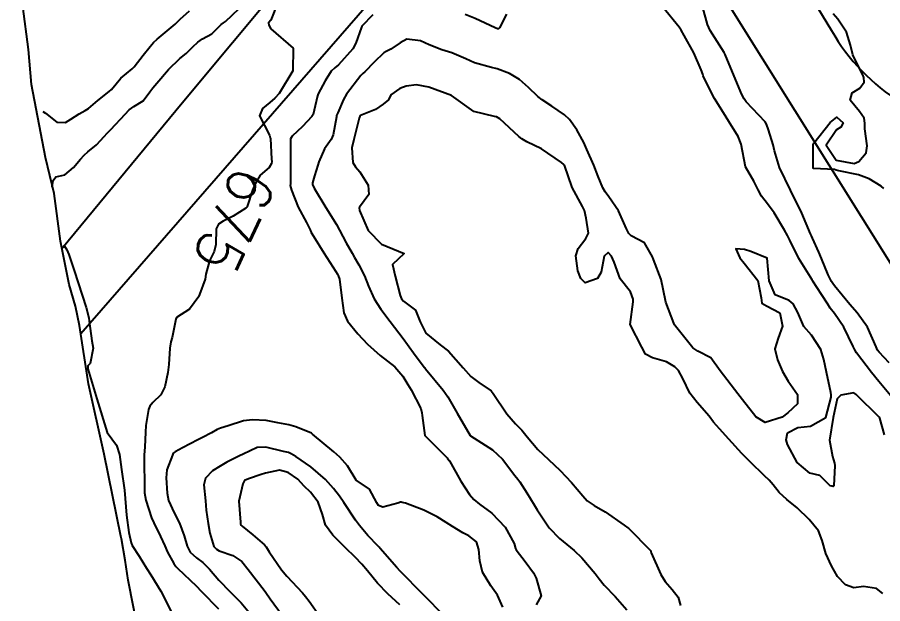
# Model space of a CAD drawing. Header units: metres. Extents: x 298520 to 308411, y 7433745 to 7450750.
# Drawn here: x 300640.5 to 300716.8, y 7447586.6 to 7447638.3 of the extents above; entities that cross this region are included whole.
import ezdxf
from ezdxf.enums import TextEntityAlignment as Align

# ---------------------------------------------------------------- set-up
doc = ezdxf.new("R2010")
doc.units = ezdxf.units.M
doc.header["$LTSCALE"] = 10
for name, color, linetype in [('Area', 45, 'Continuous'), ('Cotas', 45, 'Continuous'), ('Curvas de Nivel 1m', 11, 'Continuous'), ('Curvas de Nivel 5m', 15, 'Continuous'), ('Vias Primárias', 230, 'Continuous')]:
    doc.layers.add(name, color=color, linetype=linetype)
doc.styles.add('Style-STANDARD', font='STANDARD.shx')

msp = doc.modelspace()

# ---------------------------------------------------------------- linework, layer by layer
at = {"layer": 'Area'}
msp.add_polyline3d([(300651.764, 7447581.26, 680.393), (300650.291, 7447588.68, 675.623), (300650.025, 7447590.468, 686.463), (300649.71, 7447592.328, 686.302), (300649.648, 7447592.562, 686.302), (300648.18, 7447599.811, 684.372), (300646.784, 7447606.005, 688.853), (300646.003, 7447611.151, 681.073), (300645.641, 7447612.837, 686.532), (300645.092, 7447614.769, 682.002), (300644.31, 7447618.585, 675.713), (300643.754, 7447622.783, 675.753), (300643.008, 7447625.956, 674.952), (300641.757, 7447632.402, 682.103), (300641.488, 7447635.474, 680.134), (300640.512, 7447643.153, 672.523)], dxfattribs=at)
at = {"layer": 'Curvas de Nivel 1m', "flags": 128}
for points, elevation in [([(300642.773, 7447630.01), (300642.985, 7447629.857), (300643.985, 7447629.062), (300644.765, 7447629.039), (300645.245, 7447629.348), (300645.953, 7447629.818), (300646.5, 7447630.089), (300646.78, 7447630.28), (300647.603, 7447630.989), (300648.617, 7447631.783), (300648.805, 7447631.962), (300649.639, 7447632.947), (300650.629, 7447633.762), (300650.738, 7447633.847), (300650.826, 7447633.946), (300651.618, 7447634.976), (300652.237, 7447635.746), (300652.518, 7447636.082), (300652.859, 7447636.39), (300654.437, 7447637.717), (300654.877, 7447638.14), (300655.698, 7447638.889)], 674), ([(300717.511, 7447604.965), (300716.501, 7447606.197), (300715.843, 7447606.987), (300714.53, 7447608.728), (300714.37, 7447609.002), (300714.237, 7447609.304), (300713.406, 7447611.012), (300712.575, 7447612.201), (300712.216, 7447612.662), (300711.986, 7447613.029), (300711.429, 7447613.875), (300710.672, 7447615.049), (300710.605, 7447615.162), (300709.427, 7447617.062), (300708.649, 7447618.671), (300708.455, 7447619.072), (300708.187, 7447619.548), (300707.274, 7447621.084), (300706.691, 7447621.869), (300706.136, 7447622.537), (300705.84, 7447623.103), (300705.461, 7447623.859), (300704.723, 7447625.12), (300704.368, 7447627.124), (300704.087, 7447627.799), (300703.274, 7447629.135), (300702.784, 7447629.881), (300701.996, 7447631.152), (300701.59, 7447631.938), (300701.013, 7447633.167), (300700.964, 7447633.308), (300700.828, 7447633.697), (300700.171, 7447635.177), (300699.33, 7447636.721), (300699.052, 7447637.188), (300698.876, 7447637.455), (300697.442, 7447639.205)], 674), ([(300671.87, 7447638.523), (300670.908, 7447637.52), (300670.895, 7447637.497), (300670.872, 7447637.452), (300670.357, 7447636.02), (300670.1, 7447635.531), (300668.829, 7447634.115), (300668.513, 7447633.866), (300668.196, 7447633.556), (300667.65, 7447632.726), (300667.032, 7447631.568), (300666.974, 7447631.395), (300666.787, 7447630.505), (300666.598, 7447629.75), (300666.497, 7447629.573), (300665.651, 7447628.694), (300664.755, 7447627.838), (300664.621, 7447627.592), (300664.598, 7447627.439), (300664.601, 7447625.592), (300664.619, 7447623.677), (300664.604, 7447623.591), (300664.585, 7447623.475), (300664.698, 7447623.078), (300665.294, 7447621.584), (300666.02, 7447620.219), (300666.34, 7447619.575), (300666.434, 7447619.356), (300666.647, 7447619.007), (300667.551, 7447617.561), (300668.617, 7447615.914), (300668.742, 7447615.675), (300668.801, 7447615.547), (300668.929, 7447615.225), (300669.14, 7447613.542), (300669.306, 7447612.275), (300669.644, 7447611.534), (300670.546, 7447610.424), (300671.392, 7447609.511), (300672.523, 7447608.506), (300673.816, 7447607.487), (300674.505, 7447606.687), (300674.966, 7447605.942), (300675.26, 7447605.468), (300676.102, 7447603.822), (300676.201, 7447603.454), (300676.226, 7447603.219), (300676.443, 7447601.45), (300678.414, 7447599.486), (300678.465, 7447599.429), (300678.635, 7447599.204), (300679.619, 7447597.418), (300680.381, 7447596.242), (300680.765, 7447595.792), (300681.267, 7447595.397), (300682.361, 7447594.604), (300683.552, 7447593.368), (300684.329, 7447591.933), (300684.461, 7447591.495), (300684.518, 7447591.357), (300685.293, 7447590.326), (300686.026, 7447589.334), (300686.127, 7447589.169), (300686.288, 7447588.868), (300686.707, 7447587.326), (300686.265, 7447586.508)], 674), ([(300683.666, 7447638.591), (300683.047, 7447637.378), (300682.954, 7447637.297), (300682.872, 7447637.3), (300682.65, 7447637.382), (300680.881, 7447638.211), (300680.02, 7447638.549)], 674), ([(300716.943, 7447623.214), (300716.708, 7447623.44), (300715.635, 7447624.07), (300714.717, 7447624.431), (300712.97, 7447624.768), (300712.721, 7447624.853), (300712.582, 7447624.883), (300710.722, 7447624.996), (300710.695, 7447625.05), (300710.691, 7447625.082), (300710.711, 7447627.05), (300710.716, 7447627.087), (300710.755, 7447627.216), (300712.213, 7447629.028), (300712.778, 7447629.522), (300713.342, 7447629.014), (300713.153, 7447628.632), (300712.767, 7447628.408), (300711.862, 7447627.033), (300712.733, 7447625.712), (300714.31, 7447625.423), (300714.732, 7447625.595), (300715.369, 7447626.368), (300715.455, 7447626.993), (300715.268, 7447628.495), (300715.254, 7447628.995), (300715.208, 7447629.425), (300714.783, 7447629.999), (300713.98, 7447631.008), (300714.156, 7447631.653), (300714.809, 7447632.079), (300715.214, 7447632.597), (300715.178, 7447632.995), (300715.084, 7447633.254), (300714.83, 7447633.737), (300714.202, 7447635.006), (300714.007, 7447635.857), (300713.632, 7447637.012), (300712.884, 7447638.164), (300712.473, 7447638.611)], 676), ([(300716.995, 7447601.519), (300716.571, 7447602.978), (300716.536, 7447603.051), (300716.464, 7447603.128), (300714.553, 7447604.999), (300714.484, 7447605.064), (300714.286, 7447605.202), (300713.151, 7447605.013), (300712.814, 7447604.682), (300712.463, 7447603.02), (300712.14, 7447601.025), (300712.422, 7447599.61), (300712.581, 7447599.018), (300712.614, 7447598.815), (300712.52, 7447597.019), (300712.463, 7447596.948), (300712.392, 7447596.973), (300712.359, 7447596.986), (300712.208, 7447597.023), (300711.287, 7447597.922), (300710.404, 7447598.13), (300709.288, 7447599.061), (300708.436, 7447600.642), (300708.318, 7447601.072), (300708.449, 7447601.675), (300709.348, 7447602.167), (300710.455, 7447602.282), (300711.822, 7447603.03), (300712.279, 7447604.821), (300712.294, 7447605.023), (300712.275, 7447605.234), (300711.87, 7447607.03), (300711.65, 7447608.159), (300711.386, 7447609.037), (300710.552, 7447610.3), (300709.895, 7447611.057), (300709.346, 7447612.292), (300708.936, 7447613.066), (300708.586, 7447613.353), (300707.353, 7447613.851), (300706.815, 7447615.097), (300706.633, 7447617.09), (300705.192, 7447617.665), (300704.64, 7447617.832), (300703.877, 7447617.891), (300704.247, 7447617.124), (300704.626, 7447616.627), (300705.824, 7447615.108), (300706.106, 7447613.586), (300706.165, 7447613.104), (300706.581, 7447612.892), (300707.768, 7447612.275), (300707.999, 7447611.078), (300707.611, 7447610.02), (300707.325, 7447609.088), (300707.565, 7447608.126), (300707.999, 7447607.078), (300708.501, 7447606.246), (300709.33, 7447605.062), (300709.308, 7447604.228), (300708.467, 7447603.433), (300707.97, 7447603.077), (300706.458, 7447602.6), (300705.637, 7447603.108), (300704.485, 7447604.598), (300704.064, 7447605.124), (300702.513, 7447607.14), (300701.675, 7447608.303), (300700.53, 7447608.874), (300700.097, 7447609.174), (300698.561, 7447611.08), (300698.488, 7447611.191), (300698.414, 7447611.342), (300697.697, 7447613.199), (300697.46, 7447614.336), (300697.31, 7447615.203), (300696.629, 7447616.956), (300696.543, 7447617.211), (300695.841, 7447618.418), (300694.651, 7447619.045), (300694.449, 7447619.242), (300694.241, 7447619.662), (300693.544, 7447621.251), (300692.695, 7447622.493), (300692.357, 7447622.922), (300692.146, 7447623.268), (300691.731, 7447624.293), (300691.348, 7447625.281), (300690.744, 7447626.675), (300690.465, 7447627.284), (300689.871, 7447628.4), (300689.2, 7447629.304), (300688.779, 7447629.711), (300687.641, 7447630.47), (300686.799, 7447631.05), (300686.433, 7447631.336), (300685.583, 7447632.121), (300684.818, 7447632.823), (300683.934, 7447633.369), (300682.827, 7447633.777), (300682.325, 7447633.888), (300680.832, 7447634.296), (300680.079, 7447634.655), (300678.84, 7447635.17), (300677.966, 7447635.439), (300676.849, 7447635.882), (300676.079, 7447636.233), (300674.856, 7447636.377), (300674.279, 7447636.059), (300673.464, 7447635.494), (300673.043, 7447635.296), (300672.84, 7447635.169), (300671.973, 7447634.367), (300671.159, 7447633.517), (300670.99, 7447633.35), (300670.819, 7447633.171), (300669.54, 7447631.539), (300669.269, 7447631.069), (300668.778, 7447629.896), (300668.678, 7447629.647), (300668.655, 7447629.551), (300668.371, 7447627.939), (300668.192, 7447627.556), (300667.591, 7447626.715), (300667.095, 7447625.566), (300667.02, 7447625.276), (300666.715, 7447624.346), (300666.544, 7447623.733), (300666.559, 7447623.571), (300666.7, 7447623.262), (300667.709, 7447621.56), (300668.66, 7447620.042), (300668.939, 7447619.546), (300669.53, 7447618.425), (300670.04, 7447617.529), (300670.251, 7447617.147), (300670.623, 7447616.497), (300671.146, 7447615.515), (300671.495, 7447614.616), (300671.98, 7447613.506), (300672.574, 7447612.576), (300673.411, 7447611.492), (300674.541, 7447610.003), (300674.923, 7447609.474), (300675.598, 7447608.538), (300676.417, 7447607.451), (300676.458, 7447607.396), (300676.512, 7447607.334), (300678.075, 7447605.434), (300678.484, 7447604.842), (300679.315, 7447603.421), (300680.443, 7447601.459), (300680.465, 7447601.431), (300680.493, 7447601.409), (300682.425, 7447600.194), (300683.296, 7447599.371), (300684.399, 7447597.923), (300684.649, 7447597.61), (300684.844, 7447597.353), (300685.437, 7447596.398), (300686.104, 7447595.334), (300686.366, 7447594.889), (300687.409, 7447593.319), (300688.333, 7447592.362), (300689.638, 7447591.297), (300690.314, 7447590.668), (300691.474, 7447589.272), (300691.822, 7447588.8), (300692.283, 7447588.252), (300693.231, 7447587.25), (300694.261, 7447586.074)], 673), ([(300716.84, 7447587.533), (300716.283, 7447587.965), (300715.15, 7447588.126), (300714.283, 7447588.029), (300713.552, 7447588.278), (300712.853, 7447589.022), (300712.307, 7447589.944), (300711.824, 7447591.035), (300711.505, 7447592.203), (300711.184, 7447593.037), (300710.358, 7447594.055), (300709.284, 7447595.061), (300708.38, 7447595.813), (300707.718, 7447596.411), (300707.19, 7447597.088), (300706.809, 7447597.506), (300706.401, 7447597.881), (300705.16, 7447599.113), (300704.424, 7447599.849), (300703.259, 7447601.132), (300702.452, 7447602.036), (300701.92, 7447602.611), (300701.532, 7447603.154), (300700.481, 7447604.352), (300699.839, 7447605.177), (300699.206, 7447606.483), (300698.828, 7447607.187), (300698.516, 7447607.507), (300697.782, 7447607.936), (300696.524, 7447608.29), (300695.913, 7447608.605), (300695.585, 7447609.224), (300694.563, 7447611.24), (300694.838, 7447613.236), (300694.825, 7447613.476), (300694.592, 7447614.108), (300693.695, 7447615.249), (300693.146, 7447616.734), (300692.916, 7447617.257), (300692.636, 7447617.595), (300692.262, 7447617.266), (300692.021, 7447615.86), (300691.696, 7447615.274), (300690.599, 7447614.899), (300690.212, 7447615.294), (300689.958, 7447615.951), (300689.779, 7447617.299), (300689.989, 7447617.947), (300690.648, 7447618.824), (300690.886, 7447619.287), (300690.673, 7447620.619), (300690.522, 7447621.292), (300690.353, 7447621.627), (300689.458, 7447623.302), (300688.762, 7447625.27), (300688.746, 7447625.31), (300688.723, 7447625.346), (300688.516, 7447625.522), (300686.744, 7447626.707), (300685.441, 7447627.35), (300685.003, 7447627.603), (300684.757, 7447627.806), (300683.067, 7447629.377), (300682.775, 7447629.544), (300682.586, 7447629.572), (300680.782, 7447630.013), (300678.803, 7447631.43), (300676.81, 7447632.166), (300675.714, 7447632.368), (300674.81, 7447632.232), (300674.247, 7447632.047), (300673.467, 7447631.493), (300673.255, 7447631.037), (300672.79, 7447630.664), (300672.109, 7447630.181), (300670.775, 7447629.645), (300670.716, 7447629.578), (300670.696, 7447629.521), (300670.677, 7447629.427), (300670.206, 7447627.528), (300670.022, 7447626.807), (300670.099, 7447625.529), (300670.336, 7447625.143), (300670.715, 7447624.693), (300671.452, 7447623.513), (300671.511, 7447622.695), (300670.684, 7447621.587), (300670.664, 7447621.52), (300670.679, 7447621.286), (300671.455, 7447619.512), (300672.641, 7447618.315), (300674.633, 7447617.48), (300673.604, 7447616.509), (300673.843, 7447615.488), (300674.291, 7447613.779), (300674.399, 7447613.482), (300674.581, 7447613.297), (300675.617, 7447612.508), (300676.029, 7447611.458), (300676.548, 7447610.477), (300677.821, 7447609.437), (300678.527, 7447608.884), (300679.839, 7447607.417), (300680.505, 7447606.647), (300681.229, 7447606.127), (300682.318, 7447605.383), (300682.49, 7447605.156), (300683.673, 7447603.368), (300684.454, 7447602.472), (300685.011, 7447601.914), (300685.486, 7447601.344), (300686.426, 7447600.221), (300687.361, 7447599.321), (300688.403, 7447598.354), (300689.404, 7447597.3), (300690.381, 7447596.122), (300690.776, 7447595.683), (300691.379, 7447595.275), (300692.365, 7447594.709), (300694.04, 7447593.551), (300694.344, 7447593.32), (300694.436, 7447593.239), (300696.324, 7447591.342), (300696.385, 7447591.28), (300696.4, 7447591.219), (300696.425, 7447591.115), (300697.265, 7447589.205), (300697.663, 7447588.575), (300698.28, 7447587.885), (300698.783, 7447587.185), (300698.999, 7447586.449)], 672), ([(300644.603, 7447617.99), (300644.637, 7447618.202), (300644.892, 7447617.827), (300645.042, 7447617.413), (300645.519, 7447616.003), (300646.572, 7447612.745), (300646.829, 7447611.807), (300646.854, 7447611.513), (300647.087, 7447609.805), (300647.193, 7447609.143), (300646.934, 7447607.806), (300646.742, 7447607.576), (300646.745, 7447607.331), (300647.518, 7447604.675), (300648.442, 7447601.705), (300649.262, 7447600.609), (300649.512, 7447599.774), (300649.715, 7447598.459), (300649.955, 7447596.623), (300650.133, 7447594.418), (300650.334, 7447592.885), (300650.541, 7447591.974), (300650.641, 7447591.757), (300651.246, 7447590.819), (300651.916, 7447589.744), (300652.294, 7447589.156), (300653.161, 7447587.731), (300654.146, 7447585.829)], 676), ([(300683.321, 7447586.31), (300682.878, 7447587.374), (300682.285, 7447588.181), (300681.549, 7447589.391), (300681.305, 7447590.388), (300681.223, 7447591.397), (300681.017, 7447592.087), (300680.335, 7447592.604), (300679.803, 7447592.881), (300678.908, 7447593.424), (300678.348, 7447593.764), (300677.528, 7447594.266), (300676.364, 7447594.869), (300674.746, 7447595.474), (300674.448, 7447595.554), (300674.374, 7447595.565), (300674.296, 7447595.559), (300674.085, 7447595.483), (300672.746, 7447595.118), (300672.369, 7447595.269), (300672.213, 7447595.502), (300671.583, 7447596.71), (300670.393, 7447597.52), (300669.646, 7447598.772), (300668.953, 7447599.542), (300668.42, 7447600.013), (300666.56, 7447601.569), (300666.444, 7447601.646), (300665.081, 7447602.222), (300664.451, 7447602.384), (300663.49, 7447602.573), (300662.454, 7447602.759), (300661.246, 7447602.841), (300660.454, 7447602.731), (300659.097, 7447602.308), (300658.447, 7447602.105), (300658.137, 7447601.982), (300657.629, 7447601.678), (300656.848, 7447601.276), (300656.437, 7447601.073), (300655.088, 7447600.369), (300654.426, 7447600.02), (300654.27, 7447599.876), (300654.187, 7447599.722), (300653.707, 7447598.423), (300653.636, 7447597.728), (300653.731, 7447596.375), (300653.861, 7447595.725), (300654.356, 7447594.618), (300654.819, 7447593.713), (300655.24, 7447592.614), (300655.482, 7447591.703), (300655.769, 7447591.149), (300656.313, 7447590.678), (300656.881, 7447590.257), (300657.47, 7447589.678), (300658.288, 7447588.707), (300659.296, 7447587.655), (300659.798, 7447587.177), (300660.263, 7447586.682), (300661.136, 7447585.631)], 674), ([(300678.253, 7447585.461), (300676.273, 7447587.45), (300674.302, 7447589.45), (300674.274, 7447589.48), (300673.973, 7447589.817), (300672.512, 7447591.498), (300672.421, 7447591.596), (300672.325, 7447591.692), (300671.44, 7447592.62), (300670.678, 7447593.525), (300670.35, 7447593.974), (300669.312, 7447595.541), (300668.924, 7447596.088), (300668.385, 7447596.773), (300667.697, 7447597.557), (300666.41, 7447598.694), (300665.089, 7447599.59), (300664.672, 7447599.843), (300664.426, 7447599.938), (300663.986, 7447600.046), (300662.431, 7447600.412), (300661.667, 7447600.391), (300660.425, 7447599.802), (300660.121, 7447599.645), (300658.992, 7447599.083), (300658.409, 7447598.759), (300657.741, 7447598.339), (300657.096, 7447597.683), (300656.967, 7447597.104), (300657.099, 7447595.683), (300657.167, 7447594.876), (300657.335, 7447593.68), (300657.501, 7447592.845), (300657.85, 7447591.675), (300658.068, 7447591.42), (300658.319, 7447591.279), (300659.535, 7447590.871), (300660.31, 7447590.329), (300660.879, 7447589.634), (300662.276, 7447587.813), (300662.42, 7447587.619), (300662.826, 7447587.055), (300663.864, 7447585.604)], 673), ([(300674.263, 7447586.532), (300673.186, 7447587.491), (300672.287, 7447588.42), (300671.393, 7447589.514), (300670.907, 7447590.119), (300670.315, 7447590.736), (300669.456, 7447591.539), (300668.334, 7447592.656), (300667.702, 7447593.556), (300667.43, 7447594.486), (300667.052, 7447595.563), (300666.382, 7447596.44), (300665.798, 7447596.99), (300665.263, 7447597.587), (300664.402, 7447598.191), (300663.635, 7447598.378), (300662.401, 7447598.129), (300662.021, 7447598.002), (300660.901, 7447597.635), (300660.558, 7447597.472), (300660.388, 7447597.187), (300660.063, 7447595.645), (300660.187, 7447593.801), (300660.208, 7447593.642), (300660.247, 7447593.547), (300660.341, 7447593.461), (300661.278, 7447592.686), (300662.325, 7447591.8), (300662.472, 7447591.619), (300662.728, 7447591.207), (300663.813, 7447589.605), (300664.295, 7447589.04), (300665.673, 7447587.579), (300665.943, 7447587.249), (300666.266, 7447586.84), (300667.174, 7447585.561)], 672)]:
    msp.add_lwpolyline(points, dxfattribs=dict(at, elevation=elevation))
at = {"layer": 'Curvas de Nivel 5m', "elevation": 675, "flags": 128}
for points in [[(300643.593, 7447623.35), (300643.687, 7447623.914), (300643.907, 7447624.254), (300644.449, 7447624.355), (300644.712, 7447624.438), (300645.469, 7447625.075), (300646.09, 7447625.816), (300646.394, 7447626.156), (300646.739, 7447626.444), (300647.489, 7447627.059), (300648.175, 7447627.796), (300648.449, 7447628.1), (300648.759, 7447628.419), (300650.011, 7447629.771), (300650.379, 7447630.164), (300650.783, 7447630.461), (300651.603, 7447630.939), (300652.213, 7447631.746), (300652.457, 7447632.093), (300652.811, 7447632.508), (300653.848, 7447633.725), (300654.833, 7447634.67), (300655.409, 7447635.133), (300655.978, 7447635.699), (300656.427, 7447636.117), (300656.854, 7447636.41), (300657.679, 7447636.863), (300658.501, 7447637.674), (300658.71, 7447637.836), (300658.876, 7447637.955), (300660.663, 7447639.643)], [(300663.495, 7447639.611), (300662.877, 7447638.069), (300662.676, 7447637.821), (300662.691, 7447637.622), (300662.868, 7447637.286), (300664.843, 7447635.59), (300664.823, 7447633.59), (300663.618, 7447631.608), (300663.23, 7447631.18), (300662.79, 7447630.79), (300662.142, 7447630.267), (300661.861, 7447629.629), (300662.756, 7447627.913), (300662.826, 7447627.691), (300662.832, 7447627.619), (300662.939, 7447625.821), (300662.949, 7447625.617), (300662.922, 7447625.425), (300662.725, 7447625.078), (300661.931, 7447624.411), (300661.481, 7447623.632), (300661.263, 7447623.069), (300660.777, 7447621.639), (300660.749, 7447621.572), (300660.681, 7447621.496), (300659.547, 7447620.78), (300658.663, 7447620.336), (300658.253, 7447620.08), (300658.05, 7447619.676), (300658.028, 7447618.287), (300657.874, 7447617.678), (300657.452, 7447616.854), (300657.15, 7447615.685), (300657.069, 7447615.223), (300656.586, 7447613.866), (300656.534, 7447613.74), (300656.515, 7447613.691), (300655.694, 7447612.577), (300654.564, 7447611.85), (300654.49, 7447611.711), (300654.164, 7447610.091), (300654.062, 7447609.717), (300653.968, 7447609.159), (300653.886, 7447607.719), (300653.785, 7447607), (300653.521, 7447605.73), (300653.175, 7447605.041), (300652.472, 7447604.349), (300652.186, 7447604.024), (300652.084, 7447603.744), (300651.853, 7447602.342), (300651.822, 7447601.746), (300651.746, 7447600.431), (300651.709, 7447599.747), (300651.702, 7447598.448), (300651.722, 7447597.747), (300651.744, 7447596.381), (300651.839, 7447595.745), (300652.35, 7447594.188), (300652.552, 7447593.738), (300653.149, 7447592.55), (300653.509, 7447591.728), (300653.764, 7447591.172), (300654.307, 7447590.169), (300654.486, 7447589.898), (300654.663, 7447589.715), (300656.281, 7447588.197), (300656.77, 7447587.685), (300658.258, 7447586.168)], [(300717.416, 7447607.861), (300716.531, 7447608.794), (300716.384, 7447608.981), (300716.256, 7447609.264), (300715.501, 7447610.991), (300714.576, 7447612.267), (300713.951, 7447613.006), (300712.599, 7447614.643), (300712.434, 7447614.856), (300712.326, 7447615.024), (300712.032, 7447615.608), (300711.438, 7447617.038), (300711.214, 7447617.617), (300710.651, 7447618.842), (300710.551, 7447619.051), (300710.483, 7447619.224), (300709.71, 7447621.06), (300708.703, 7447623.07), (300707.746, 7447625.08), (300707.29, 7447626.54), (300707.162, 7447627.086), (300706.766, 7447628.397), (300706.583, 7447628.905), (300706.466, 7447629.095), (300704.799, 7447630.86), (300704.61, 7447631.122), (300704.417, 7447631.514), (300703.73, 7447633.131), (300702.943, 7447635.038), (300702.894, 7447635.139), (300702.844, 7447635.221), (300701.617, 7447637.159), (300701.393, 7447637.677), (300700.967, 7447639.169)]]:
    msp.add_lwpolyline(points, dxfattribs=at)
at = {"layer": 'Vias Primárias'}
for points in [[(300687.851, 7447677.359), (300712.317, 7447637.148, 0.124671), (300718.446, 7447630.803, 0.196096), (300723.728, 7447629.912, 0.08109), (300728.597, 7447631.866), (300769.074, 7447656.33, -0.165197)], [(300720.804, 7447611.367), (300694.559, 7447653.354, 0.107859), (300691.768, 7447656.211, 0.411209), (300684.013, 7447654.656), (300672.359, 7447640.547), (300646.117, 7447610.397)], [(300644.442, 7447617.94), (300655.046, 7447630.77), (300668.513, 7447646.94, 0.219111)]]:
    msp.add_lwpolyline(points, format="xyb", dxfattribs=at)

# ---------------------------------------------------------------- texts
at = {"layer": 'Cotas', "style": 'Style-STANDARD'}
msp.add_text('675', height=4, rotation=244.75032, dxfattribs=at).set_placement((300659.658, 7447620.398, 675), align=Align.MIDDLE_CENTER)

doc.saveas('drawing.dxf')
